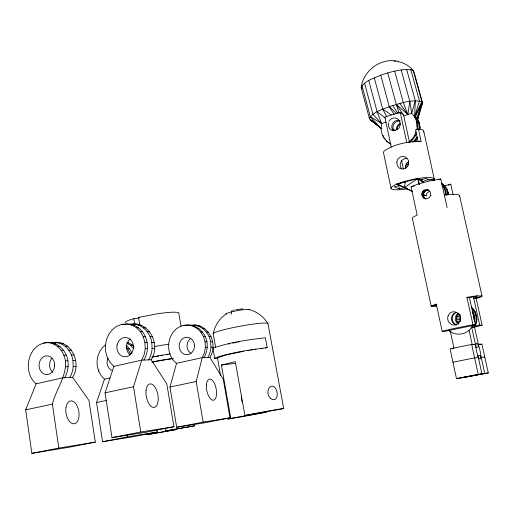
<?xml version="1.0" encoding="UTF-8"?>
<svg xmlns="http://www.w3.org/2000/svg" width="514" height="514" viewBox="0 0 514 514"><rect width="100%" height="100%" fill="white"/><g stroke="black" fill="none" stroke-linecap="round" stroke-linejoin="round"><path stroke-width="0.77" d="M415.524 116.652C418.441 120.128 419.919 125.018 419.173 129.534M458.353 323.505C455.481 320.993 455.712 316.007 458.751 313.713M456.76 321.237L460.351 321.398L459.927 319.792L460.428 316.553L456.766 316.322M386.367 141.003L390.916 144.119C384.967 141.234 381.17 134.976 381.086 128.397L370.311 119.743L369.38 118.419L361.181 87.611C364.689 80.364 374.012 78.43 380.745 75.192C389.117 72.294 397.772 69.917 406.651 69.441L415.312 100.783L414.573 116.781C416.398 120.88 418.846 125.127 417.452 129.791M109.964 377.944L104.477 379.152L101.136 375.606L98.694 371.172L98.855 369.791M416.591 130.003C418.505 129.027 414.792 119.479 417.201 121.6L417.355 122.955M420.022 129.322L419.552 123.244L417.728 118.946L422.611 103.153L421.936 101.727C411.033 98.932 399.706 103.725 389.259 106.616C382.487 109.778 373.312 111.487 369.38 118.419L381.086 128.397L381.664 123.623L377.135 111.763L368.763 80.525M388.417 122.827L388.372 126.103L389.696 128.808A6.438 5.776 -69 0 0 395.266 130.222C403.194 128.751 400.695 115.856 392.696 118.226A6.431 5.77 -69 0 0 389.059 121.291M401.158 69.93L409.806 101.348L407.885 114.545L396.288 104.374L387.723 72.911M430.398 195.532C432.345 190.758 424.962 187.366 422.572 191.825C418.923 197.389 428.483 201.886 430.398 195.532L431.169 195.191M396.943 129.554L397.875 126.508A6.207 5.815 -55.5 0 1 400.149 124.26M471.319 307.064C477.275 311.747 478.56 320.935 474.583 327.296L478.887 346.802L475.771 347.432M405.45 168.566C404.916 165.945 406.201 163.144 408.501 161.788M188.066 325.066L192.795 326.075L197.138 328.452L200.781 332.031L203.486 336.574L205.054 341.778L205.382 347.342L204.411 352.739L202.233 357.673L196.187 381.51L203.139 422.103L176.675 427.269L169.973 387.042L176.533 363.321C163.6 353.497 167.018 329.609 183.273 325.471C196.271 322.06 208.536 334.28 207.161 347.233A20.881 18.42 -88.8 0 1 204.039 357.551M189.82 325.503C207.097 321.308 219.157 343.513 209.879 357.358L223.237 379.248L230.021 417.837L204.591 422.791L176.675 427.269M113.896 366.379L110.067 362.364L107.272 357.326L105.64 351.647L105.37 345.639L106.437 339.735L108.769 334.331L112.206 329.782L116.53 326.396L121.445 324.405L126.637 323.955L131.745 325.073L136.428 327.707L140.354 331.678L143.245 336.721L144.903 342.497L145.224 348.672L144.138 354.666L141.748 360.147L133.505 386.74L140.759 431.998L112.013 437.632L105.055 392.831L113.896 366.379L141.748 360.147L151.155 359.761L166.825 383.958L173.938 426.736L146.387 432.126L112.013 437.632M129.258 324.462C148.495 319.657 161.306 344.553 151.155 359.761M57.459 342.677L51.252 342.992C70.238 337.743 82.42 362.479 72.609 377.295L88.967 400.509L95.308 442.117L69.384 447.186L31.855 453.354L25.7 409.838L36.128 383.797L62.297 377.938L72.609 377.295M36.128 383.797C21.672 372.027 28.199 342.382 48.419 342.671C57.664 343.564 64.096 352.09 65.4 360.822C66.929 376.325 55.865 389.548 52.389 404.12L58.808 448.067L31.855 453.354M424.249 190.206L426.691 190.36L426.504 189.679L428.978 190.443C424.365 188.844 420.818 195.943 425.072 198.577L423.767 198.057M412.472 191.362L404.28 187.559L405.43 181.84L396.936 184.076L412.813 191.613M409.806 101.348L411.669 113.234L414.573 116.781L417.728 118.946L421.936 101.727L413.301 70.63A30.326 27.974 -54.1 0 0 397.984 61.609M417.728 118.946L420.844 107.394M215.591 347.162L213.239 333.747L214.852 327.906L217.615 322.516L221.399 317.8L226.423 313.559M415.312 100.783L411.669 113.234L404.113 115.856L396.288 104.374L399.153 113.395M416.963 118.445L421.936 101.727L414.573 116.781L419.45 100.917L410.795 69.686L406.651 69.441M230.979 314.439L231.788 311.812L234.596 311.176A11.732 1.234 -10.4 0 1 249.142 309.749M156.918 429.659L157.303 432.011L133.235 436.701L102.569 441.738L96.548 402.546L104.477 379.152M408.656 142.057L411.862 139.326L414.727 135.291L415.999 132.008M409.979 142.05L412.646 139.776L415.505 135.754L416.52 133.132M417.201 121.6L415.351 117.282L421.936 101.727M423.369 132.034L423.754 131.166L422.932 130.01L420.683 129.245L418.409 129.046L415.53 129.862L418.03 141.331M472.514 325.362C468.967 334.46 455.815 337.178 448.895 330.335M459.535 195.461L481.984 295.968L481.702 296.552L476.195 298.608L473.747 298.281L481.714 296.527M214.756 358.483L215.115 357.873C231.93 352.315 249.675 349.854 267.203 347.631L265.378 337.762C247.876 339.844 230.086 342.202 213.394 348.042L213.047 348.717L214.756 358.483L217.84 358.656M421.846 104.438L422.611 103.153L414.021 72.204L413.301 70.63L410.795 69.686M412.588 142.172L414.188 140.823L417.047 136.833M417.811 137.289L414.959 141.273L414.188 140.823M105.55 345.029C97.422 350.664 95.148 362.241 98.694 371.172M217.775 357.77L225.852 355.001L243.739 351.293M405.854 187.931L407.641 188.792A22.108 4.093 -12.1 0 1 396.757 184.141L417.792 178.551L420.446 179.778L420.15 179.977L423.478 182.187M422.559 195.661L423.568 194.992L426.177 195.828A4.793 4.613 -59.3 0 1 427.68 192.493L429.813 191.279M404.28 187.559L407.069 188.824L404.28 187.559L417.792 178.551L420.446 179.778M423.202 193.367L421.91 194.099L423.215 195.77L422.347 196.38L424.211 197.826M436.264 306.517L431.259 306.556L431.233 306.029L436.296 304.037L442.162 331.305L444.764 331.369L475.482 324.912L469.449 297.638L466.924 297.298L472.996 324.822L475.482 324.912M396.962 184.089L399.764 185.303L396.936 184.076M231.583 310.931L232.167 310.668M422.81 181.571L426.614 180.028L430.655 179.514L434.658 180.086M431.259 306.556L412.536 219.118A25.636 3.971 -12 0 1 417.169 215.128L411.078 186.813C420.536 182.74 430.674 180.51 440.819 179.007L447.122 207.572M419.552 123.244L418.769 122.679L420.195 127.947L419.43 127.472L419.437 126.309M396.757 184.141L401.158 182.521A22.108 4.093 -12.1 0 1 425.457 177.651A22.108 4.093 -12.1 0 1 433.585 180.401M362.004 85.607L370.247 116.562L381.664 123.623L386.13 122.081M230.78 418.325L266.586 412.08L262.564 412.858A28.251 0.373 -10.7 0 1 229.096 418.698L230.78 418.325L221.405 365.069L235.283 361.612L244.895 415.479L282.462 408.855A28.251 0.373 -10.7 0 0 276.102 409.684A28.251 0.373 -10.7 0 0 249.097 414.663L244.895 415.479M139.095 317.703A3.065 0.353 -9.8 0 1 136.628 318.352A3.065 0.353 -9.8 0 1 133.788 318.686L131.423 319.348A27.069 3.052 -9.9 0 0 125.673 322.638M419.642 141.691L421.088 141.292L418.409 129.046M233.105 310.366L234.313 310.038M411.078 186.813L414.181 185.991M399.995 185.297L394.206 186.833L399.404 188.998L405.116 187.488M420.054 179.984L426.106 178.371L429.524 180.028M444.655 185.766L450.765 184.16L453.014 194.292M438.57 179.585L440.819 179.007M456.554 312.255L455.455 312.544A6.547 6.412 70.8 0 0 456.496 324.97M265.661 348.004L267.203 347.631M228.37 344.059L229.797 343.725M139.827 325.336L138.536 317.434L156.931 313.848A27.069 3.052 -9.9 0 1 174.297 312.165L177.407 312.358A27.069 3.052 -9.9 0 1 178.776 312.917L181.044 326.255M469.449 297.638L477.352 295.897L481.984 295.968M176.533 363.321L202.233 357.673L209.879 357.358M431.233 306.029L436.958 304.776M25.7 409.838L52.389 404.12M105.055 392.831L133.505 386.74M96.548 402.546L106.604 400.425M169.973 387.042L196.187 381.51M474.3 326.255L479.703 325.124L482.106 325.214L476.195 298.608M232.739 343.114L236.427 342.343M152.189 357.275L153.705 356.967M473.857 344.637L475.431 344.316L471.659 344.438L450.065 348.839L456.483 378.6L488.3 372.946L481.914 344.097L478.316 344.219M479.594 344.573L481.136 344.258M477.654 355.984L480.776 355.36L484.773 373.453L463.487 377.565M452.95 362.209L474.615 357.892L478.354 357.59M235.753 309.711L242.987 308.856M102.569 441.738L127.543 436.861L157.303 432.011M456.483 378.6L478.238 374.391L488.3 372.946M460.454 378.015L481.939 373.864L478.039 356.157M165.463 430.963L194.722 425.798L165.463 430.963L165.078 428.592M409.607 142.828L403.49 114.59L400.277 112.547L397.714 113.029L384.832 117.063L391.212 146.998M238.001 342.054L239.575 341.765M155.157 356.697L158.775 356.029M247.658 350.612L249.219 350.349M250.781 350.092L252.342 349.828M160.94 355.63L162.52 355.373M166.472 354.731L168.046 354.474M58.808 448.067L95.308 442.117M140.759 431.998L173.938 426.736M203.139 422.103L230.021 417.837M466.924 297.298L477.352 295.897M254.494 349.514L255.927 349.308M471.158 375.946L474.094 375.516M463.577 377.411L466.59 376.968M478.772 374.475L481.637 374.064M475.097 375.181L477.994 374.764M221.405 365.069L235.727 363.314M261.112 348.608L262.654 348.421M428.432 189.968L426.061 190.585A4.832 4.645 -59.4 0 0 423.542 194.69L423.645 195.93A4.832 4.645 -59.4 0 0 425.695 198.86M125.936 324.25L121.445 324.405M136.184 324.122L129.155 324.54M187.507 325.298L183.273 325.471M195.834 325.208L189.717 325.58M64.732 377.732A22.5 18.69 -87.6 0 0 68.06 366.636C69.467 352.81 57.966 339.375 43.549 343.076M481.22 357.352L484.779 357.063M65.651 366.823L68.06 366.636M205.382 347.342L207.161 347.233M145.224 348.672L147.422 348.55C148.482 336.58 139.487 323.351 126.637 323.955M452.082 348.749L453.425 348.691M65.4 360.822L67.822 360.732M56.09 342.594C65.252 343.468 71.645 351.884 72.956 360.539L75.661 360.436M63.89 355.2L66.319 355.129M71.452 354.981L74.157 354.904M126.129 347.329L127.594 348.833L130.106 353.279L132.092 353.221M61.217 350.278L63.646 350.227M68.792 350.118L71.51 350.053M127.594 348.833L129.579 348.788L131.732 352.585M474.724 319.464L474.056 319.477L473.67 315.333L472.263 311.465L472.951 311.523L474.351 315.378L474.724 319.464A15.658 15.298 72 0 1 474.512 321.507M69.891 377.411A22.333 18.588 -87.7 0 0 73.194 366.398L75.911 366.347M57.568 346.391L60.01 346.352M65.169 346.269L67.893 346.23M127.022 343.294L130.395 345.222L132.625 345.19L134.077 346.674M144.903 342.497L147.113 342.472M133.666 324.077C143.226 324.848 150.294 333.329 151.791 342.414L154.258 342.382M205.054 341.778L206.846 341.752M193.784 325.169C202.51 325.844 209.179 333.38 210.644 341.707L212.648 341.688M53.199 343.802L55.647 343.77M60.838 343.705L63.569 343.673M127.093 342.896L128.584 342.877L132.625 345.19M48.419 342.671L50.88 342.645M422.823 191.471L424.641 191.459L423.285 190.893M143.245 336.721L145.462 336.715M150.146 336.709L152.613 336.702M203.486 336.574L205.285 336.574M209.089 336.561L211.1 336.561M140.354 331.678L142.571 331.691M147.267 331.716L149.747 331.736M200.781 332.031L202.587 332.044M206.41 332.063L208.421 332.076M148.674 359.806A22.982 19.802 -87.8 0 0 152.099 348.447L154.579 348.466M207.862 357.391A20.733 18.318 -88.9 0 0 210.958 347.149L212.982 347.168M136.428 327.707L138.658 327.733M143.374 327.791L145.86 327.823M197.138 328.452L198.944 328.472M202.786 328.523L204.81 328.549M131.745 325.073L133.987 325.111M138.735 325.189L141.234 325.227M192.795 326.075L194.62 326.107M198.481 326.172L200.518 326.204M474.583 327.296L471.659 327.212L475.874 346.333M457.576 322.702L459.028 322.76M456.336 319.612L459.927 319.792M456.342 317.935L459.953 318.14M457.589 314.883L460.57 315.088M473.67 315.333L474.351 315.378M472.854 308.374L472.083 308.297L474.403 311.645L475.797 315.487L476.562 315.538M421.088 141.292C408.36 141.62 394.489 143.676 383.926 151.2L383.476 152.562L391.051 188.349M474.403 311.645L475.174 311.709M434.979 305.207L436.431 305.342M397.997 61.359C381.047 57.343 363.218 70.444 361.181 87.611L362.152 89.083M475.797 315.487L476.17 319.547L476.947 319.644M473.265 296.796L477.731 297.407M431.548 179.951L432.884 180.144M423.086 191.124L424.641 191.459L422.572 191.825L423.369 193.437M127.112 342.542L128.584 342.877M248.782 309.492C256.807 311.394 263.746 316.695 267.987 323.724L283.702 408.527M414.644 117.038L415.351 117.282M423.363 197.691L424.641 198.205M423.735 195.082L425.149 195.686M423.542 194.697L426.177 195.828M423.954 198.147L426.003 199.04M441.867 184.802L443.82 187.571L445.214 191.426L446.068 191.812L446.364 195.198M400.605 185.817L403.317 187.077M404.936 187.488L406.336 188.143M399.674 185.348L406.966 188.805M443.82 187.571L444.681 187.983L446.068 191.812M441.481 183.44L443.961 185.464L446.287 188.76L447.032 189.12L448.42 192.936L448.594 194.979M405.321 167.005L406.69 167.673M443.961 185.464L444.713 185.83L447.032 189.12M405.597 165.45L407.666 166.472M406.246 163.998L408.341 165.033M407.242 162.745L408.649 163.452M448.42 192.936L447.662 192.525L446.287 188.76M393.114 129.142L395.144 130.305M411.862 139.326L412.646 139.776M414.727 135.291L415.505 135.754M417.092 125.853L417.863 126.341M419.437 125.146L419.083 124.921L419.283 126.373M374.276 77.794L382.718 109.141L391.308 114.905M381.857 128.821L370.311 119.743L379.332 126.457M370.311 119.743L379.84 126.945M419.276 184.622L417.792 178.551L423.298 182.811M377.135 111.763L385.327 118.117M441.616 183.305L444.713 185.83M380.745 75.192L389.259 106.616L396.467 113.465M130.395 345.222L133.306 348.203M126.168 345.292L129.579 348.788M381.664 123.623L372.888 114.294L364.58 83.184M370.247 116.562L381.086 128.397M385.307 139.043L383.515 137.386L382.994 135.304M399.796 103.475L407.885 114.545L403.304 102.575L394.694 71.112M442.342 184.674L444.681 187.983M393.294 130.864C391.482 128.841 391.327 125.75 392.696 123.444A6.296 5.885 -55.9 0 1 399.577 120.462M472.173 310.398L472.951 311.523M392.767 105.498L397.817 113.273M389.259 106.616L394.148 114.513M382.718 109.141L386.856 116.845M130.106 353.279L130.517 354.724M417.792 178.551L419.398 184.565M473.227 295.935L479.703 325.124M469.07 330.322L472.282 344.952M471.659 344.438L478.238 374.391M423.754 131.166L434.291 179.168M416.006 139.712L416.34 141.247M421.827 178.981L422.502 182.078M450.418 331.671L453.933 347.888M449.268 329.879L449.609 331.446M400.277 112.547L406.773 142.622M401.633 160.676L403.451 169.17M398.581 185.149L399.404 188.998M217.396 357.423L220.583 375.567M133.788 318.686L134.681 324.199M127.292 435.281L127.543 436.861M445.214 191.426L445.509 194.87M210.644 341.707L210.958 347.149M151.791 342.414L152.099 348.447M72.956 360.539L73.194 366.398M151.842 357.063A30.756 2.358 -10.2 0 1 170.372 353.85M154.63 346.526A30.711 2.615 -10.1 0 1 168.753 344.2M213.239 333.747A27.84 2.506 -10.5 0 1 226.732 329.024L233.478 327.527A27.84 2.506 -10.5 0 1 267.987 323.724M242.685 402.623A6.669 4.6 78.8 0 1 241.509 396.031M226.481 314.202A11.732 1.234 -10.4 0 1 231.788 311.812M152.099 362.216A24.068 1.754 -10.2 0 1 173.385 358.644M151.893 361.997A27.274 1.985 -10.2 0 1 171.355 358.631M138.536 317.434A3.065 0.353 -9.8 0 1 138.992 317.44M52.878 372.412A9.258 7.716 -87.7 0 1 49.582 364.908L49.839 362.518A9.258 7.716 -87.7 0 1 51.818 358.335M147.422 348.55A23.162 19.918 -87.7 0 1 143.971 359.999M130.093 354.885A9.528 8.218 -87.8 0 1 126.521 347.194L126.778 344.727A9.528 8.218 -87.8 0 1 130.524 338.848M112.502 370.562A8.494 7.254 -88.5 0 1 107.073 362.479L107.297 360.282A8.494 7.254 -88.5 0 1 107.998 358.226M190.945 353.369A8.597 7.601 -89 0 1 187.032 346.038L187.25 343.808A8.597 7.601 -89 0 1 190.681 338.501M401.755 168.849A6.213 5.892 -58.7 0 1 400.779 162.18A6.213 5.892 -58.7 0 1 406.452 158.389M476.17 319.547A15.574 15.227 71.4 0 1 473.805 327.238M473.317 325.407A15.658 15.298 72 0 1 472.347 327.2M458.27 324.186A6.464 6.322 71.1 0 1 455.333 319.008L455.468 317.337A6.464 6.322 71.1 0 1 458.225 313.322M456.715 324.809A6.534 6.38 72.3 0 1 452.236 318.834L452.371 317.144A6.534 6.38 72.3 0 1 456.657 312.383M396.281 129.528A6.213 5.821 -55.5 0 1 400.65 123.366M393.718 130.575A6.277 5.866 -55.8 0 1 394.129 123.758A6.277 5.866 -55.8 0 1 400.419 121.124M394.026 61.16A30.326 27.974 -54.1 0 1 395.613 61.269M482.106 325.214A26.156 1.375 -11.2 0 1 474.435 327.058M442.162 331.305A26.156 1.375 -11.2 0 1 472.996 324.822M450.765 184.16A25.507 4.587 -12.3 0 1 448.272 185.194M444.372 195.108A25.578 4.24 -12.1 0 1 459.394 196.624M194.517 345.755L194.298 348.023A8.719 7.684 -88.8 0 1 185.978 354.647A8.719 7.684 -88.8 0 1 179.148 346.185L179.373 343.93A8.719 7.684 -88.8 0 1 187.687 337.306A8.719 7.684 -88.8 0 1 194.517 345.755M117.102 344.875L116.845 347.38A9.676 8.314 -87.7 0 0 124.17 356.774A9.676 8.314 -87.7 0 0 133.216 349.424L133.473 346.905A9.676 8.314 -87.7 0 0 126.142 337.531A9.676 8.314 -87.7 0 0 117.102 344.875M54.645 365.017L54.381 367.465A9.4 7.8 -87.6 0 1 45.836 374.533A9.4 7.8 -87.6 0 1 39.045 365.358L39.308 362.929A9.4 7.8 -87.6 0 1 47.841 355.861A9.4 7.8 -87.6 0 1 54.645 365.017M396.795 162.071L397.361 165.893L399.372 168.123A6.348 5.776 -72.6 0 0 403.747 168.663A6.38 6.155 -37.9 0 0 407.718 165.855C409.562 163.111 408.771 159.096 405.893 157.393A6.38 6.155 -37.9 0 0 401.177 156.706A6.348 5.776 -72.6 0 0 397.566 159.674L396.795 162.071M448.118 315.782L447.733 317.44A6.444 5.693 80.9 0 0 448.985 322.342L451.498 324.469L453.097 324.944A6.637 6.483 73.4 0 0 457.91 323.711L460.081 321.025L460.576 319.361A6.502 6.367 27.9 0 0 459.278 314.439L458.019 313.199L454.819 311.837A6.637 6.483 73.4 0 0 450.02 313.084L448.118 315.782M147.679 434.523L146.875 434.754L176.045 429.588L147.679 434.523M448.182 194.633L447.662 192.525L448.182 194.633M478.309 356.838L477.66 355.219A8.07 1.773 77.1 0 1 475.919 347.297L475.842 345.646A8.07 1.773 77.1 0 1 478.386 345.549L479.029 347.156A8.07 1.773 77.1 0 1 480.757 354.994L480.834 356.639A8.07 1.773 77.1 0 1 478.309 356.838M270.403 398.202A6.907 5.249 78 0 0 274.431 399.551A6.907 3.945 78.6 0 0 276.808 397.168A6.785 3.874 78.6 0 0 275.061 387.723A6.907 3.945 78.6 0 0 271.964 386.149A6.907 5.249 78 0 0 268.661 388.693A6.785 5.159 78 0 0 270.403 398.202M65.998 407.332A11.578 6.457 80.6 0 0 74.196 423.761A11.578 6.457 80.6 0 0 77.087 405.88A11.578 6.457 80.6 0 0 65.998 407.332M146.053 390.377A11.938 5.86 79.6 0 0 154.071 407.422A11.938 5.86 79.6 0 0 156.147 389.156A11.938 5.86 79.6 0 0 146.053 390.377M206.448 384.857A10.762 4.755 79.2 0 0 213.368 400.245A10.762 4.755 79.2 0 0 214.634 383.862A10.762 4.755 79.2 0 0 206.448 384.857"/></g></svg>
